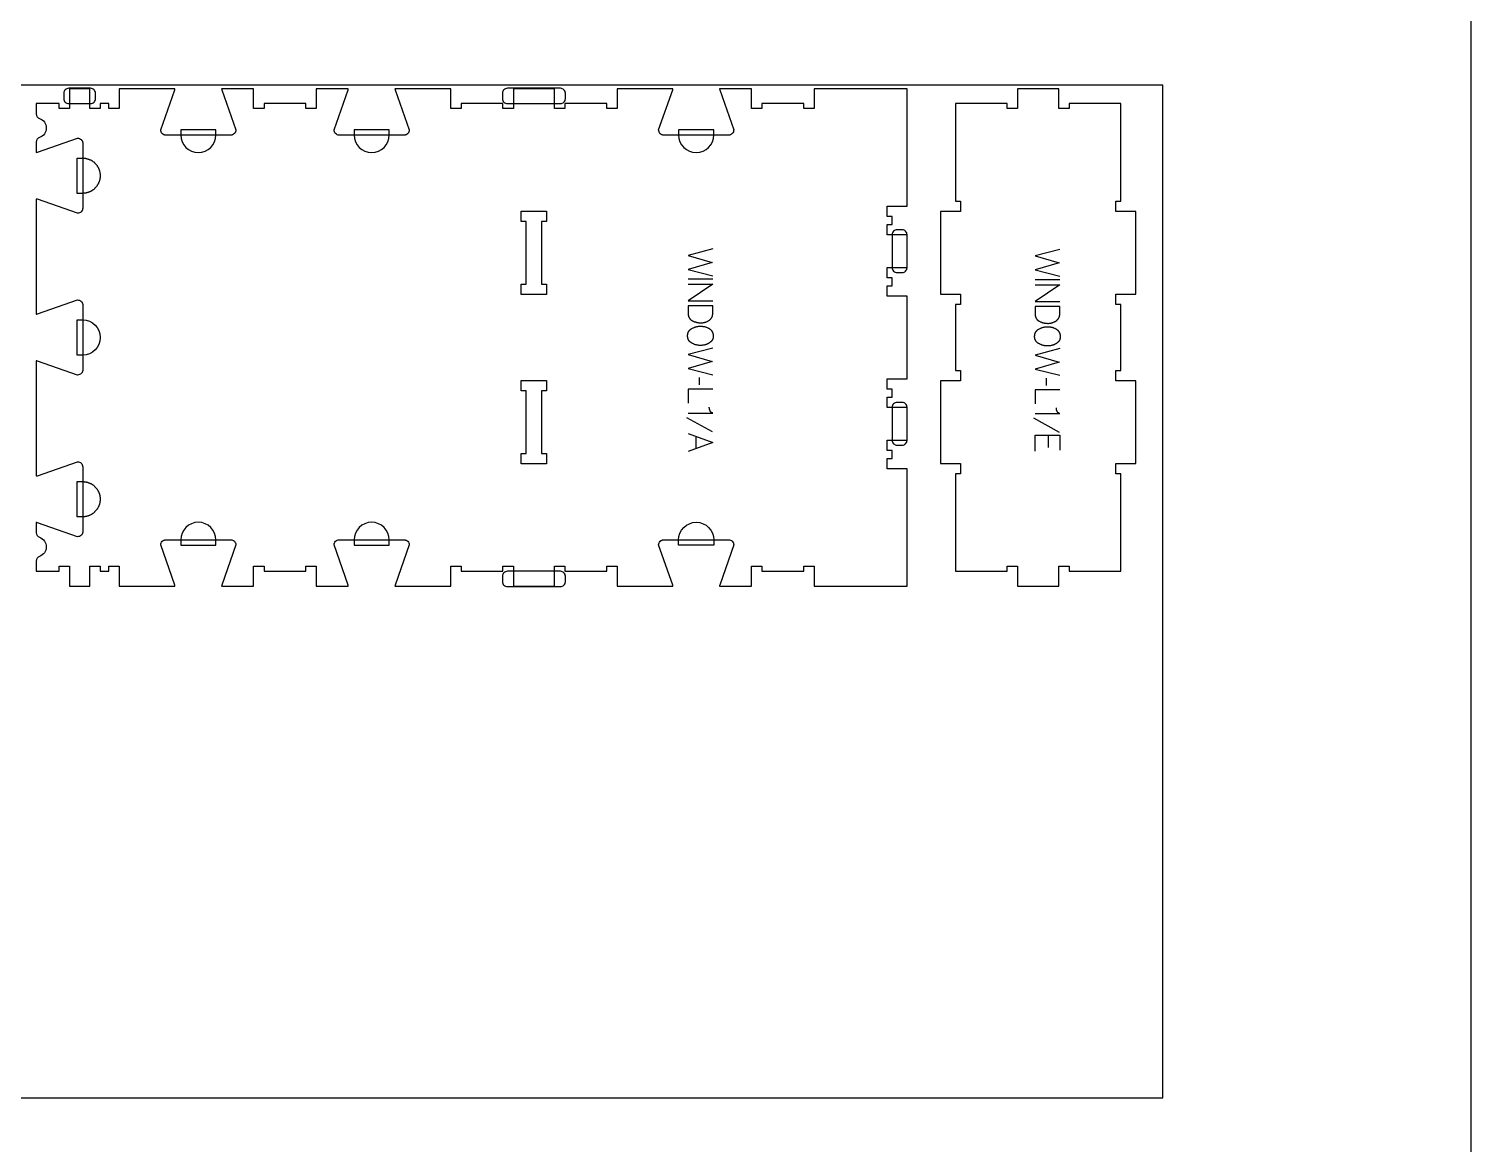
# Model space of a CAD drawing. Extents: x 0 to 4485, y 0 to 8771.
# Drawn here: x 1445 to 3183, y 2387 to 3731 of the extents above; entities that cross this region are included whole.
import ezdxf

# ---------------------------------------------------------------- set-up
doc = ezdxf.new("R2010")
doc.units = 0
for name, color, linetype in [('0_SHEET_SPRUCEPLY_2440X122', 1, 'CONTINUOUS'), ('1_ANYTOOL_1MMDEEP_LABELS_S', 2, 'CONTINUOUS'), ('3_ANYTOOL_CUTTHROUGH_INSID', 4, 'CONTINUOUS'), ('4_ANYTOOL_CUTTHROUGH_OUTSI', 5, 'CONTINUOUS'), ('5_ANYTOOL_HALF_MILL_9MM_IN', 3, 'CONTINUOUS'), ('DONOTCUT', 7, 'CONTINUOUS')]:
    doc.layers.add(name, color=color, linetype=linetype)

msp = doc.modelspace()

# ---------------------------------------------------------------- linework, layer by layer
at = {"layer": '0_SHEET_SPRUCEPLY_2440X122'}
msp.add_lwpolyline([(371.7, 3662.6), (371.7, 2442.6), (2811.7, 2442.6), (2811.7, 3662.6)], close=True, dxfattribs=at)
at = {"layer": '1_ANYTOOL_1MMDEEP_LABELS_S', "color": 2}
for points in [[(2269.6, 3465.3), (2239.6, 3457.6), (2268.7, 3449.1), (2239.6, 3440.6), (2269.6, 3433.1)], [(2687.8, 3464.6), (2657.8, 3456.9), (2686.9, 3448.5), (2657.8, 3440), (2687.8, 3432.5)], [(2269.6, 3428.8), (2239.6, 3428.8)], [(2687.8, 3428.1), (2657.8, 3428.1)], [(2239.6, 3422.8), (2269.6, 3422.8), (2239.6, 3402.7), (2269.6, 3402.7)], [(2657.8, 3422.1), (2687.8, 3422.1), (2657.8, 3402.1), (2687.8, 3402.1)], [(2269.6, 3345.9), (2239.6, 3338.2), (2268.7, 3329.7), (2239.6, 3321.2), (2269.6, 3313.7)], [(2687.8, 3345.2), (2657.8, 3337.5), (2686.9, 3329.1), (2657.8, 3320.6), (2687.8, 3313.1)], [(2253.4, 3301.5), (2253.4, 3310.3)], [(2671.7, 3300.9), (2671.6, 3309.7)], [(2269.6, 3296.4), (2239.6, 3296.4), (2239.6, 3279.3)], [(2687.8, 3295.7), (2657.8, 3295.7), (2657.8, 3278.6)], [(2239.6, 3267.6), (2269.6, 3267.6), (2269.5, 3267.6), (2269.3, 3267.6), (2269.2, 3267.6), (2269, 3267.7), (2268.9, 3267.7), (2268.7, 3267.8), (2268.6, 3267.8), (2268.5, 3267.8), (2268.3, 3267.9), (2268.2, 3268), (2268.2, 3268), (2268.1, 3268), (2268, 3268), (2268, 3268.1), (2267.9, 3268.1), (2267.9, 3268.1), (2267.8, 3268.2), (2267.8, 3268.2), (2267.7, 3268.3), (2267.6, 3268.3), (2267.6, 3268.3), (2267.5, 3268.4), (2267.5, 3268.4), (2267.4, 3268.5), (2267.4, 3268.5), (2267.3, 3268.5), (2267.3, 3268.6), (2267.2, 3268.6), (2267.2, 3268.7), (2267.1, 3268.7), (2267.1, 3268.8), (2267, 3268.8), (2266.9, 3268.9), (2266.9, 3269), (2266.8, 3269.2), (2266.7, 3269.3), (2266.6, 3269.4), (2266.5, 3269.5), (2266.5, 3269.6), (2266.4, 3269.8), (2266.3, 3269.9), (2266.3, 3270), (2266.2, 3270.2), (2266.1, 3270.5), (2266, 3270.8), (2265.9, 3271), (2265.8, 3271.3), (2265.7, 3271.6), (2265.6, 3271.9), (2265.5, 3272.2), (2265.5, 3272.4), (2265.4, 3272.7), (2265.4, 3273), (2265.3, 3273.2), (2265.3, 3273.5), (2265.3, 3273.8), (2265.2, 3274), (2265.2, 3274.3), (2265.2, 3274.6)], [(2657.8, 3266.9), (2687.8, 3266.9), (2687.7, 3266.9), (2687.5, 3267), (2687.4, 3267), (2687.2, 3267), (2687.1, 3267.1), (2687, 3267.1), (2686.8, 3267.2), (2686.7, 3267.2), (2686.6, 3267.3), (2686.4, 3267.3), (2686.4, 3267.3), (2686.3, 3267.4), (2686.3, 3267.4), (2686.2, 3267.4), (2686.1, 3267.5), (2686.1, 3267.5), (2686, 3267.5), (2686, 3267.6), (2685.9, 3267.6), (2685.9, 3267.7), (2685.8, 3267.7), (2685.8, 3267.7), (2685.7, 3267.8), (2685.6, 3267.8), (2685.6, 3267.9), (2685.5, 3267.9), (2685.5, 3267.9), (2685.4, 3268), (2685.4, 3268), (2685.4, 3268.1), (2685.3, 3268.1), (2685.3, 3268.2), (2685.2, 3268.3), (2685.1, 3268.4), (2685, 3268.5), (2684.9, 3268.6), (2684.8, 3268.7), (2684.8, 3268.9), (2684.7, 3269), (2684.6, 3269.1), (2684.5, 3269.3), (2684.5, 3269.4), (2684.4, 3269.5), (2684.3, 3269.8), (2684.2, 3270.1), (2684.1, 3270.4), (2684, 3270.7), (2683.9, 3271), (2683.8, 3271.2), (2683.8, 3271.5), (2683.7, 3271.8), (2683.6, 3272.1), (2683.6, 3272.3), (2683.5, 3272.6), (2683.5, 3272.9), (2683.5, 3273.1), (2683.5, 3273.4), (2683.5, 3273.7), (2683.5, 3273.9)], [(2269.1, 3244.9), (2238.3, 3262)], [(2687.3, 3244.2), (2656.5, 3261.4)], [(2239.6, 3243.1), (2269.6, 3232.3), (2239.6, 3221.2)], [(2249.1, 3239.7), (2249.1, 3224.8)], [(2657.8, 3221.8), (2657.8, 3240.8), (2687.8, 3240.8), (2687.8, 3223)], [(2673.9, 3226.1), (2673.9, 3240.8)]]:
    msp.add_lwpolyline(points, dxfattribs=at)
for points in [[(2269.6, 3396.7), (2239.6, 3396.7), (2239.6, 3388.1), (2239.7, 3387.7), (2239.7, 3387.3), (2239.7, 3386.9), (2239.7, 3386.5), (2239.8, 3386.1), (2239.9, 3385.8), (2239.9, 3385.4), (2240, 3385.1), (2240.1, 3384.7), (2240.2, 3384.4), (2240.3, 3384), (2240.4, 3383.7), (2240.5, 3383.4), (2240.6, 3383.2), (2240.7, 3383.1), (2240.7, 3382.9), (2240.8, 3382.8), (2240.9, 3382.6), (2240.9, 3382.5), (2241, 3382.3), (2241.1, 3382.2), (2241.2, 3382.1), (2241.3, 3381.9), (2241.4, 3381.8), (2241.5, 3381.7), (2241.6, 3381.5), (2241.6, 3381.4), (2241.7, 3381.3), (2241.8, 3381.1), (2242, 3381), (2242.1, 3380.9), (2242.2, 3380.8), (2242.3, 3380.7), (2242.4, 3380.5), (2242.5, 3380.4), (2242.6, 3380.3), (2242.7, 3380.2), (2242.9, 3380.1), (2243, 3380), (2243.1, 3379.9), (2243.2, 3379.8), (2243.4, 3379.7), (2243.5, 3379.6), (2243.6, 3379.5), (2243.8, 3379.4), (2244.1, 3379.2), (2244.4, 3379), (2244.7, 3378.9), (2245.3, 3378.6), (2245.9, 3378.3), (2246.5, 3378), (2247.2, 3377.7), (2247.8, 3377.5), (2248.5, 3377.3), (2249.1, 3377.1), (2249.8, 3376.9), (2250.4, 3376.8), (2251.1, 3376.6), (2251.8, 3376.5), (2252.5, 3376.4), (2253.2, 3376.3), (2253.8, 3376.3), (2254.5, 3376.3), (2255.2, 3376.3), (2255.8, 3376.3), (2256.4, 3376.3), (2257, 3376.3), (2257.6, 3376.4), (2258.2, 3376.5), (2258.5, 3376.5), (2258.7, 3376.6), (2259, 3376.7), (2259.3, 3376.7), (2259.6, 3376.8), (2259.9, 3376.9), (2260.1, 3377), (2260.4, 3377), (2260.7, 3377.1), (2260.9, 3377.2), (2261.2, 3377.3), (2261.5, 3377.4), (2261.8, 3377.5), (2262, 3377.7), (2262.5, 3377.9), (2263.1, 3378.2), (2263.6, 3378.4), (2264.1, 3378.7), (2264.4, 3378.9), (2264.7, 3379.1), (2265, 3379.3), (2265.2, 3379.5), (2265.5, 3379.7), (2265.8, 3380), (2266, 3380.2), (2266.3, 3380.4), (2266.5, 3380.6), (2266.7, 3380.8), (2266.9, 3381.1), (2267.1, 3381.3), (2267.3, 3381.5), (2267.5, 3381.8), (2267.7, 3382), (2267.9, 3382.3), (2268, 3382.5), (2268.2, 3382.8), (2268.3, 3383), (2268.4, 3383.3), (2268.6, 3383.5), (2268.7, 3383.8), (2268.8, 3384.1), (2268.9, 3384.3), (2269, 3384.6), (2269, 3384.9), (2269.1, 3385.2), (2269.2, 3385.5), (2269.2, 3385.8), (2269.2, 3386.1), (2269.3, 3386.3), (2269.3, 3386.6), (2269.4, 3389.1), (2269.5, 3391.6), (2269.5, 3394.1)], [(2687.8, 3396), (2657.8, 3396), (2657.9, 3387.5), (2657.9, 3387.1), (2657.9, 3386.7), (2657.9, 3386.3), (2658, 3385.9), (2658, 3385.5), (2658.1, 3385.1), (2658.1, 3384.8), (2658.2, 3384.4), (2658.3, 3384.1), (2658.4, 3383.7), (2658.5, 3383.4), (2658.6, 3383.1), (2658.7, 3382.8), (2658.8, 3382.6), (2658.9, 3382.4), (2658.9, 3382.3), (2659, 3382.1), (2659.1, 3382), (2659.2, 3381.8), (2659.2, 3381.7), (2659.3, 3381.6), (2659.4, 3381.4), (2659.5, 3381.3), (2659.6, 3381.2), (2659.7, 3381), (2659.8, 3380.9), (2659.9, 3380.8), (2660, 3380.6), (2660.1, 3380.5), (2660.2, 3380.4), (2660.3, 3380.3), (2660.4, 3380.1), (2660.5, 3380), (2660.6, 3379.9), (2660.7, 3379.8), (2660.8, 3379.7), (2661, 3379.6), (2661.1, 3379.5), (2661.2, 3379.3), (2661.3, 3379.2), (2661.5, 3379.1), (2661.6, 3379), (2661.7, 3378.9), (2661.9, 3378.8), (2662, 3378.8), (2662.3, 3378.6), (2662.6, 3378.4), (2662.9, 3378.2), (2663.5, 3377.9), (2664.1, 3377.6), (2664.8, 3377.3), (2665.4, 3377.1), (2666, 3376.8), (2666.7, 3376.6), (2667.3, 3376.4), (2668, 3376.3), (2668.7, 3376.1), (2669.3, 3376), (2670, 3375.9), (2670.7, 3375.8), (2671.4, 3375.7), (2672.1, 3375.7), (2672.8, 3375.6), (2673.5, 3375.6), (2674.1, 3375.6), (2674.7, 3375.7), (2675.2, 3375.7), (2675.8, 3375.8), (2676.4, 3375.9), (2676.7, 3375.9), (2677, 3376), (2677.2, 3376), (2677.5, 3376.1), (2677.8, 3376.2), (2678.1, 3376.2), (2678.4, 3376.3), (2678.6, 3376.4), (2678.9, 3376.5), (2679.2, 3376.6), (2679.4, 3376.7), (2679.7, 3376.8), (2680, 3376.9), (2680.2, 3377), (2680.8, 3377.3), (2681.3, 3377.5), (2681.8, 3377.8), (2682.3, 3378.1), (2682.6, 3378.3), (2682.9, 3378.5), (2683.2, 3378.7), (2683.5, 3378.9), (2683.7, 3379.1), (2684, 3379.3), (2684.2, 3379.5), (2684.5, 3379.8), (2684.7, 3380), (2684.9, 3380.2), (2685.2, 3380.4), (2685.4, 3380.7), (2685.6, 3380.9), (2685.7, 3381.1), (2685.9, 3381.4), (2686.1, 3381.6), (2686.2, 3381.9), (2686.4, 3382.1), (2686.5, 3382.4), (2686.7, 3382.6), (2686.8, 3382.9), (2686.9, 3383.2), (2687, 3383.4), (2687.1, 3383.7), (2687.2, 3384), (2687.3, 3384.3), (2687.3, 3384.5), (2687.4, 3384.8), (2687.4, 3385.1), (2687.5, 3385.4), (2687.5, 3385.7), (2687.5, 3386), (2687.6, 3388.4), (2687.7, 3390.9), (2687.8, 3393.4)], [(2269.9, 3360.2), (2269.9, 3359.8), (2269.9, 3359.4), (2269.9, 3359.1), (2269.8, 3358.7), (2269.8, 3358.6), (2269.8, 3358.4), (2269.7, 3358.2), (2269.7, 3358.1), (2269.7, 3357.9), (2269.6, 3357.7), (2269.6, 3357.6), (2269.5, 3357.4), (2269.5, 3357.3), (2269.4, 3357.1), (2269.4, 3356.9), (2269.3, 3356.8), (2269.3, 3356.6), (2269.2, 3356.5), (2269.1, 3356.3), (2269.1, 3356.2), (2269, 3356), (2268.9, 3355.9), (2268.9, 3355.8), (2268.8, 3355.6), (2268.7, 3355.5), (2268.6, 3355.4), (2268.5, 3355.2), (2268.4, 3355.1), (2268.2, 3354.8), (2268, 3354.6), (2267.8, 3354.3), (2267.6, 3354.1), (2267.4, 3353.8), (2267.2, 3353.6), (2267, 3353.4), (2266.8, 3353.2), (2266.5, 3353), (2266.3, 3352.8), (2266, 3352.6), (2265.8, 3352.4), (2265.5, 3352.2), (2265.2, 3352), (2265, 3351.8), (2264.7, 3351.6), (2264.4, 3351.5), (2264.1, 3351.3), (2263.8, 3351.2), (2263.5, 3351), (2263.2, 3350.9), (2262.9, 3350.7), (2262.6, 3350.6), (2262.3, 3350.5), (2262, 3350.3), (2261.7, 3350.2), (2261.3, 3350.1), (2261, 3350), (2260.7, 3349.9), (2260.3, 3349.8), (2260, 3349.7), (2259.7, 3349.7), (2259, 3349.5), (2258.3, 3349.4), (2257.6, 3349.3), (2257, 3349.2), (2256.3, 3349.1), (2255.7, 3349.1), (2255, 3349.1), (2254.4, 3349), (2253.8, 3349.1), (2253.1, 3349.1), (2252.5, 3349.1), (2251.8, 3349.2), (2251.2, 3349.3), (2250.6, 3349.4), (2249.9, 3349.6), (2249.3, 3349.7), (2248.7, 3349.9), (2248, 3350.1), (2247.4, 3350.3), (2246.7, 3350.6), (2246.1, 3350.9), (2245.5, 3351.2), (2244.8, 3351.5), (2244.2, 3351.8), (2243.9, 3352), (2243.6, 3352.2), (2243.3, 3352.4), (2243, 3352.5), (2242.7, 3352.7), (2242.5, 3353), (2242.2, 3353.2), (2242, 3353.4), (2241.8, 3353.5), (2241.7, 3353.6), (2241.6, 3353.7), (2241.5, 3353.8), (2241.4, 3354), (2241.3, 3354.1), (2241.2, 3354.2), (2241.1, 3354.3), (2241, 3354.5), (2240.9, 3354.6), (2240.8, 3354.7), (2240.7, 3354.8), (2240.6, 3355), (2240.5, 3355.1), (2240.4, 3355.2), (2240.4, 3355.4), (2240.3, 3355.5), (2240.2, 3355.6), (2240.1, 3355.8), (2240.1, 3355.9), (2240, 3356.1), (2239.9, 3356.2), (2239.9, 3356.4), (2239.8, 3356.5), (2239.8, 3356.7), (2239.7, 3356.8), (2239.6, 3357), (2239.6, 3357.1), (2239.5, 3357.4), (2239.4, 3357.7), (2239.3, 3358.1), (2239.3, 3358.4), (2239.2, 3358.7), (2239.2, 3359.1), (2239.1, 3359.4), (2239.1, 3359.8), (2239.1, 3360.2), (2239.1, 3360.5), (2239.1, 3360.9), (2239.1, 3361.3), (2239.1, 3361.7), (2239.2, 3362), (2239.2, 3362.4), (2239.3, 3362.7), (2239.3, 3363.1), (2239.4, 3363.4), (2239.5, 3363.7), (2239.6, 3364.1), (2239.7, 3364.2), (2239.7, 3364.4), (2239.8, 3364.5), (2239.8, 3364.7), (2239.9, 3364.8), (2239.9, 3365), (2240, 3365.1), (2240.1, 3365.3), (2240.2, 3365.4), (2240.2, 3365.6), (2240.3, 3365.7), (2240.4, 3365.8), (2240.5, 3366), (2240.6, 3366.1), (2240.6, 3366.3), (2240.7, 3366.4), (2240.8, 3366.5), (2240.9, 3366.7), (2241, 3366.8), (2241.1, 3366.9), (2241.2, 3367), (2241.3, 3367.2), (2241.4, 3367.3), (2241.5, 3367.4), (2241.7, 3367.5), (2241.8, 3367.6), (2241.9, 3367.8), (2242, 3367.9), (2242.1, 3368), (2242.3, 3368.1), (2242.5, 3368.3), (2242.8, 3368.5), (2243.1, 3368.7), (2243.4, 3368.9), (2243.6, 3369.1), (2244, 3369.3), (2244.3, 3369.5), (2244.9, 3369.8), (2245.6, 3370.1), (2246.2, 3370.4), (2246.9, 3370.7), (2247.5, 3370.9), (2248.2, 3371.1), (2248.8, 3371.4), (2249.5, 3371.5), (2250.1, 3371.7), (2250.8, 3371.8), (2251.4, 3372), (2252.1, 3372.1), (2252.7, 3372.1), (2253.4, 3372.2), (2254, 3372.2), (2254.7, 3372.2), (2255.4, 3372.2), (2256.1, 3372.2), (2256.8, 3372.1), (2257.4, 3372), (2258.1, 3371.9), (2258.8, 3371.8), (2259.4, 3371.7), (2260.1, 3371.5), (2260.7, 3371.3), (2261.4, 3371.1), (2262, 3370.9), (2262.6, 3370.6), (2263.3, 3370.3), (2263.9, 3370), (2264.5, 3369.7), (2265.1, 3369.3), (2265.4, 3369.2), (2265.7, 3369), (2265.9, 3368.8), (2266.2, 3368.6), (2266.5, 3368.3), (2266.7, 3368.1), (2267, 3367.9), (2267.2, 3367.7), (2267.3, 3367.6), (2267.4, 3367.4), (2267.5, 3367.3), (2267.6, 3367.2), (2267.7, 3367.1), (2267.8, 3366.9), (2267.9, 3366.8), (2268, 3366.7), (2268.1, 3366.6), (2268.2, 3366.4), (2268.3, 3366.3), (2268.4, 3366.2), (2268.5, 3366), (2268.5, 3365.9), (2268.6, 3365.7), (2268.7, 3365.6), (2268.8, 3365.5), (2268.8, 3365.3), (2269, 3365), (2269.1, 3364.7), (2269.2, 3364.4), (2269.3, 3364.1), (2269.4, 3363.8), (2269.5, 3363.4), (2269.6, 3363.1), (2269.7, 3362.8), (2269.7, 3362.4), (2269.8, 3362.1), (2269.8, 3361.7), (2269.9, 3361.3), (2269.9, 3361), (2269.9, 3360.6)], [(2688.1, 3359.5), (2688.1, 3359.2), (2688.1, 3358.8), (2688.1, 3358.4), (2688, 3358.1), (2688, 3357.9), (2688, 3357.8), (2688, 3357.6), (2687.9, 3357.4), (2687.9, 3357.3), (2687.8, 3357.1), (2687.8, 3356.9), (2687.8, 3356.8), (2687.7, 3356.6), (2687.7, 3356.5), (2687.6, 3356.3), (2687.5, 3356.1), (2687.5, 3356), (2687.4, 3355.8), (2687.4, 3355.7), (2687.3, 3355.5), (2687.2, 3355.4), (2687.2, 3355.3), (2687.1, 3355.1), (2687, 3355), (2686.9, 3354.8), (2686.8, 3354.7), (2686.7, 3354.6), (2686.6, 3354.4), (2686.5, 3354.2), (2686.3, 3353.9), (2686.1, 3353.7), (2685.9, 3353.4), (2685.6, 3353.2), (2685.4, 3353), (2685.2, 3352.7), (2685, 3352.5), (2684.7, 3352.3), (2684.5, 3352.1), (2684.2, 3351.9), (2684, 3351.7), (2683.7, 3351.5), (2683.5, 3351.3), (2683.2, 3351.2), (2682.9, 3351), (2682.6, 3350.8), (2682.3, 3350.7), (2682, 3350.5), (2681.7, 3350.4), (2681.4, 3350.2), (2681.1, 3350.1), (2680.8, 3349.9), (2680.5, 3349.8), (2680.2, 3349.7), (2679.9, 3349.6), (2679.6, 3349.5), (2679.2, 3349.4), (2678.9, 3349.3), (2678.6, 3349.2), (2678.2, 3349.1), (2677.9, 3349), (2677.2, 3348.9), (2676.5, 3348.7), (2675.9, 3348.6), (2675.2, 3348.6), (2674.5, 3348.5), (2673.9, 3348.4), (2673.2, 3348.4), (2672.6, 3348.4), (2672, 3348.4), (2671.3, 3348.4), (2670.7, 3348.5), (2670.1, 3348.6), (2669.4, 3348.7), (2668.8, 3348.8), (2668.2, 3348.9), (2667.5, 3349.1), (2666.9, 3349.3), (2666.2, 3349.5), (2665.6, 3349.7), (2665, 3350), (2664.3, 3350.2), (2663.7, 3350.5), (2663.1, 3350.8), (2662.4, 3351.2), (2662.1, 3351.3), (2661.8, 3351.5), (2661.5, 3351.7), (2661.2, 3351.9), (2660.9, 3352.1), (2660.7, 3352.3), (2660.4, 3352.5), (2660.2, 3352.7), (2660.1, 3352.9), (2659.9, 3353), (2659.8, 3353.1), (2659.7, 3353.2), (2659.6, 3353.3), (2659.5, 3353.4), (2659.4, 3353.6), (2659.3, 3353.7), (2659.2, 3353.8), (2659.1, 3353.9), (2659, 3354.1), (2658.9, 3354.2), (2658.8, 3354.3), (2658.8, 3354.5), (2658.7, 3354.6), (2658.6, 3354.7), (2658.5, 3354.9), (2658.4, 3355), (2658.4, 3355.1), (2658.3, 3355.3), (2658.2, 3355.4), (2658.2, 3355.6), (2658.1, 3355.7), (2658, 3355.9), (2658, 3356), (2657.9, 3356.2), (2657.9, 3356.3), (2657.8, 3356.5), (2657.7, 3356.8), (2657.6, 3357.1), (2657.6, 3357.4), (2657.5, 3357.8), (2657.4, 3358.1), (2657.4, 3358.4), (2657.4, 3358.8), (2657.3, 3359.2), (2657.3, 3359.5), (2657.3, 3359.9), (2657.3, 3360.3), (2657.3, 3360.6), (2657.4, 3361), (2657.4, 3361.4), (2657.4, 3361.7), (2657.5, 3362.1), (2657.6, 3362.4), (2657.6, 3362.8), (2657.7, 3363.1), (2657.8, 3363.4), (2657.9, 3363.6), (2657.9, 3363.7), (2658, 3363.9), (2658, 3364), (2658.1, 3364.2), (2658.2, 3364.3), (2658.2, 3364.5), (2658.3, 3364.6), (2658.4, 3364.8), (2658.5, 3364.9), (2658.5, 3365.1), (2658.6, 3365.2), (2658.7, 3365.3), (2658.8, 3365.5), (2658.9, 3365.6), (2659, 3365.7), (2659, 3365.9), (2659.1, 3366), (2659.2, 3366.1), (2659.3, 3366.3), (2659.4, 3366.4), (2659.5, 3366.5), (2659.7, 3366.6), (2659.8, 3366.8), (2659.9, 3366.9), (2660, 3367), (2660.1, 3367.1), (2660.2, 3367.2), (2660.4, 3367.3), (2660.5, 3367.4), (2660.7, 3367.7), (2661, 3367.9), (2661.3, 3368.1), (2661.6, 3368.3), (2661.9, 3368.5), (2662.2, 3368.6), (2662.5, 3368.8), (2663.1, 3369.2), (2663.8, 3369.5), (2664.4, 3369.8), (2665.1, 3370), (2665.7, 3370.3), (2666.4, 3370.5), (2667, 3370.7), (2667.7, 3370.9), (2668.3, 3371.1), (2669, 3371.2), (2669.6, 3371.3), (2670.3, 3371.4), (2671, 3371.5), (2671.6, 3371.5), (2672.3, 3371.6), (2672.9, 3371.6), (2673.6, 3371.6), (2674.3, 3371.5), (2675, 3371.5), (2675.7, 3371.4), (2676.3, 3371.3), (2677, 3371.2), (2677.6, 3371), (2678.3, 3370.9), (2678.9, 3370.7), (2679.6, 3370.5), (2680.2, 3370.2), (2680.8, 3370), (2681.5, 3369.7), (2682.1, 3369.4), (2682.7, 3369), (2683.3, 3368.7), (2683.6, 3368.5), (2683.9, 3368.3), (2684.2, 3368.1), (2684.4, 3367.9), (2684.7, 3367.7), (2684.9, 3367.5), (2685.2, 3367.3), (2685.4, 3367), (2685.5, 3366.9), (2685.6, 3366.8), (2685.7, 3366.7), (2685.8, 3366.6), (2686, 3366.4), (2686.1, 3366.3), (2686.1, 3366.2), (2686.2, 3366), (2686.3, 3365.9), (2686.4, 3365.8), (2686.5, 3365.7), (2686.6, 3365.5), (2686.7, 3365.4), (2686.8, 3365.2), (2686.8, 3365.1), (2686.9, 3365), (2687, 3364.8), (2687.1, 3364.7), (2687.2, 3364.4), (2687.3, 3364.1), (2687.4, 3363.8), (2687.6, 3363.4), (2687.7, 3363.1), (2687.7, 3362.8), (2687.8, 3362.5), (2687.9, 3362.1), (2688, 3361.8), (2688, 3361.4), (2688.1, 3361.1), (2688.1, 3360.7), (2688.1, 3360.3), (2688.1, 3359.9)]]:
    msp.add_lwpolyline(points, close=True, dxfattribs=at)
at = {"layer": '3_ANYTOOL_CUTTHROUGH_INSID', "color": 4}
for points in [[(2038.9, 3510.9), (2069.1, 3510.9), (2069.1, 3498.4), (2063.1, 3498.4), (2063.1, 3422.9), (2069.1, 3422.9), (2069.1, 3410.4), (2038.6, 3410.4), (2038.6, 3422.9), (2044.6, 3422.9), (2044.6, 3498.4), (2038.6, 3498.4), (2038.6, 3510.9)], [(2068.9, 3206.4), (2038.6, 3206.4), (2038.6, 3218.9), (2044.6, 3218.9), (2044.6, 3294.4), (2038.6, 3294.4), (2038.6, 3306.9), (2069.1, 3306.9), (2069.1, 3294.4), (2063.1, 3294.4), (2063.1, 3218.9), (2069.1, 3218.9), (2069.1, 3206.4)]]:
    msp.add_lwpolyline(points, close=True, dxfattribs=at)
at = {"layer": '4_ANYTOOL_CUTTHROUGH_OUTSI', "color": 5}
msp.add_lwpolyline([(1886.4, 3058.9), (1953.6, 3058.9), (1953.6, 3082.9), (1966.1, 3082.9), (1966.1, 3076.9), (2016.6, 3076.9), (2016.6, 3082.9), (2029.1, 3082.9), (2029.1, 3058.9), (2078.6, 3058.9), (2078.6, 3082.9), (2091.1, 3082.9), (2091.1, 3076.9), (2141.6, 3076.9), (2141.6, 3082.9), (2154.1, 3082.9), (2154.1, 3058.9), (2221.3, 3058.9), (2221.3, 3058.9, 0.061485), (2221.1, 3060.3), (2204.2, 3108.6), (2204.2, 3108.7), (2204.2, 3108.7, -0.198912), (2206, 3113.1), (2206.1, 3113.2), (2206.2, 3113.3), (2206.3, 3113.4), (2206.5, 3113.5), (2206.6, 3113.6), (2206.7, 3113.7), (2206.8, 3113.8), (2207, 3113.9), (2207.1, 3114), (2207.2, 3114), (2207.3, 3114.1), (2207.5, 3114.2), (2207.6, 3114.3), (2207.8, 3114.3), (2207.9, 3114.4), (2208, 3114.5), (2208.2, 3114.5), (2208.3, 3114.6), (2208.5, 3114.6), (2208.6, 3114.7), (2208.8, 3114.7), (2208.9, 3114.7), (2209.1, 3114.8), (2209.2, 3114.8), (2209.4, 3114.8), (2209.5, 3114.9), (2209.7, 3114.9), (2209.8, 3114.9), (2210, 3114.9), (2210.1, 3114.9), (2210.3, 3114.9), (2210.4, 3114.9), (2288.4, 3114.9, -0.414214), (2294.7, 3108.7), (2294.7, 3108.6), (2294.7, 3108.6), (2277.8, 3060.3), (2277.8, 3060.3, 0.061485), (2277.5, 3058.9), (2316.1, 3058.9), (2316.1, 3082.9), (2328.6, 3082.9), (2328.6, 3076.9), (2379.1, 3076.9), (2379.1, 3082.9), (2391.6, 3082.9), (2391.6, 3058.9), (2503.6, 3058.9), (2503.6, 3200.4), (2479.6, 3200.4), (2479.6, 3212.9), (2485.6, 3212.9), (2485.6, 3222.4), (2479.6, 3222.4), (2479.6, 3234.9), (2503.6, 3234.9), (2503.6, 3274.4), (2479.6, 3274.4), (2479.6, 3286.9), (2485.6, 3286.9), (2485.6, 3296.4), (2479.6, 3296.4), (2479.6, 3308.9), (2503.6, 3308.9), (2503.6, 3408.4), (2479.6, 3408.4), (2479.6, 3420.9), (2485.6, 3420.9), (2485.6, 3430.4), (2479.6, 3430.4), (2479.6, 3442.9), (2503.6, 3442.9), (2503.6, 3482.4), (2479.6, 3482.4), (2479.6, 3494.9), (2485.6, 3494.9), (2485.6, 3504.4), (2479.6, 3504.4), (2479.6, 3516.9), (2503.6, 3516.9), (2503.6, 3658.4), (2391.6, 3658.4), (2391.6, 3634.4), (2379.1, 3634.4), (2379.1, 3640.4), (2328.6, 3640.4), (2328.6, 3634.4), (2316.1, 3634.4), (2316.1, 3658.4), (2277.5, 3658.4), (2277.5, 3658.4, 0.061485), (2277.8, 3657), (2294.7, 3608.7), (2294.7, 3608.7), (2294.7, 3608.7, -0.414214), (2288.4, 3602.4), (2210.4, 3602.4), (2210.3, 3602.4), (2210.1, 3602.4), (2210, 3602.5), (2209.8, 3602.5), (2209.7, 3602.5), (2209.5, 3602.5), (2209.4, 3602.5), (2209.2, 3602.6), (2209.1, 3602.6), (2208.9, 3602.6), (2208.8, 3602.7), (2208.6, 3602.7), (2208.5, 3602.7), (2208.3, 3602.8), (2208.2, 3602.9), (2208, 3602.9), (2207.9, 3603), (2207.8, 3603), (2207.6, 3603.1), (2207.5, 3603.2), (2207.3, 3603.3), (2207.2, 3603.3), (2207.1, 3603.4), (2207, 3603.5), (2206.8, 3603.6), (2206.7, 3603.7), (2206.6, 3603.8), (2206.5, 3603.9), (2206.3, 3604), (2206.2, 3604.1), (2206.1, 3604.2), (2206, 3604.3, -0.198912), (2204.2, 3608.7), (2204.2, 3608.7), (2204.2, 3608.8), (2221.1, 3657), (2221.1, 3657, 0.061485), (2221.3, 3658.4), (2154.1, 3658.4), (2154.1, 3634.4), (2141.6, 3634.4), (2141.6, 3640.4), (2091.1, 3640.4), (2091.1, 3634.4), (2078.6, 3634.4), (2078.6, 3658.4), (2029.1, 3658.4), (2029.1, 3634.4), (2016.6, 3634.4), (2016.6, 3640.4), (1966.1, 3640.4), (1966.1, 3634.4), (1953.6, 3634.4), (1953.6, 3658.4), (1903.9, 3658.4), (1886.4, 3658.4), (1886.4, 3658.4, 0.061485), (1886.7, 3657), (1903.6, 3608.8), (1903.6, 3608.7), (1903.6, 3608.7), (1903.6, 3608.7, -0.198912), (1901.8, 3604.3), (1901.7, 3604.2), (1901.5, 3604.1), (1901.4, 3604), (1901.3, 3603.9), (1901.2, 3603.8), (1901.1, 3603.7), (1901, 3603.6), (1900.8, 3603.5), (1900.7, 3603.4), (1900.6, 3603.3), (1900.4, 3603.3), (1900.3, 3603.2), (1900.2, 3603.1), (1900, 3603), (1899.9, 3603), (1899.7, 3602.9), (1899.6, 3602.9), (1899.4, 3602.8), (1899.3, 3602.7), (1899.2, 3602.7), (1899, 3602.7), (1898.9, 3602.6), (1898.7, 3602.6), (1898.6, 3602.6), (1898.4, 3602.5), (1898.2, 3602.5), (1898.1, 3602.5), (1897.9, 3602.5), (1897.8, 3602.5), (1897.6, 3602.4), (1897.5, 3602.4), (1897.3, 3602.4), (1819.3, 3602.4, -0.414214), (1813.1, 3608.7), (1813.1, 3608.7), (1813.1, 3608.8), (1830, 3657), (1830, 3657, 0.061485), (1830.2, 3658.4), (1791.6, 3658.4), (1791.6, 3634.4), (1779.1, 3634.4), (1779.1, 3640.4), (1728.6, 3640.4), (1728.6, 3634.4), (1716.1, 3634.4), (1716.1, 3658.4), (1677.5, 3658.4), (1677.5, 3658.4, 0.061485), (1677.8, 3657), (1694.7, 3608.8), (1694.7, 3608.7), (1694.7, 3608.7), (1694.7, 3608.7, -0.414214), (1688.4, 3602.4), (1610.4, 3602.4), (1610.3, 3602.4), (1610.1, 3602.4), (1610, 3602.5), (1609.8, 3602.5), (1609.7, 3602.5), (1609.5, 3602.5), (1609.4, 3602.5), (1609.2, 3602.6), (1609.1, 3602.6), (1608.9, 3602.6), (1608.8, 3602.7), (1608.6, 3602.7), (1608.5, 3602.7), (1608.3, 3602.8), (1608.2, 3602.9), (1608, 3602.9), (1607.9, 3603), (1607.8, 3603), (1607.6, 3603.1), (1607.5, 3603.2), (1607.3, 3603.3), (1607.2, 3603.3), (1607.1, 3603.4), (1607, 3603.5), (1606.8, 3603.6), (1606.7, 3603.7), (1606.6, 3603.8), (1606.5, 3603.9), (1606.3, 3604), (1606.2, 3604.1), (1606.1, 3604.2), (1606, 3604.3, -0.198912), (1604.2, 3608.7), (1604.2, 3608.7), (1604.2, 3608.8), (1621.1, 3657), (1621.1, 3657, 0.061485), (1621.3, 3658.4), (1554.1, 3658.4), (1554.1, 3634.4), (1541.6, 3634.4), (1541.6, 3640.4), (1531.1, 3640.4), (1531.1, 3634.4), (1518.6, 3634.4), (1518.6, 3658.4), (1494.1, 3658.4), (1494.1, 3634.4), (1481.6, 3634.4), (1481.6, 3640.4), (1454.1, 3640.4), (1454.1, 3628), (1454.1, 3628, 0.317837), (1458, 3622.6, -0.317837), (1466.1, 3611.1, -0.317837), (1458, 3599.5, 0.317837), (1454.1, 3594.1), (1454.1, 3581.7, 0.061485), (1455.5, 3581.9), (1503.8, 3598.8), (1503.8, 3598.8), (1503.9, 3598.8), (1503.9, 3598.8, -0.198912), (1508.3, 3597), (1508.4, 3596.9), (1508.5, 3596.8), (1508.6, 3596.7), (1508.7, 3596.6), (1508.8, 3596.4), (1508.9, 3596.3), (1509, 3596.2), (1509.1, 3596.1), (1509.2, 3595.9), (1509.2, 3595.8), (1509.3, 3595.7), (1509.4, 3595.5), (1509.5, 3595.4), (1509.5, 3595.3), (1509.6, 3595.1), (1509.7, 3595), (1509.7, 3594.8), (1509.8, 3594.7), (1509.8, 3594.5), (1509.9, 3594.4), (1509.9, 3594.2), (1510, 3594.1), (1510, 3593.9), (1510, 3593.8), (1510.1, 3593.6), (1510.1, 3593.5), (1510.1, 3593.3), (1510.1, 3593.2), (1510.1, 3593), (1510.1, 3592.9), (1510.1, 3592.7), (1510.1, 3592.6), (1510.1, 3514.6, -0.414214), (1503.9, 3508.3), (1503.8, 3508.3), (1503.8, 3508.3), (1455.5, 3525.2), (1455.5, 3525.2, 0.061485), (1454.1, 3525.5), (1454.1, 3386.8, 0.061485), (1455.5, 3387), (1503.8, 3403.9), (1503.8, 3403.9), (1503.9, 3403.9), (1503.9, 3403.9, -0.198912), (1508.3, 3402.1), (1508.4, 3402), (1508.5, 3401.9), (1508.6, 3401.8), (1508.7, 3401.7), (1508.8, 3401.5), (1508.9, 3401.4), (1509, 3401.3), (1509.1, 3401.2), (1509.2, 3401), (1509.2, 3400.9), (1509.3, 3400.8), (1509.4, 3400.6), (1509.5, 3400.5), (1509.5, 3400.4), (1509.6, 3400.2), (1509.7, 3400.1), (1509.7, 3399.9), (1509.8, 3399.8), (1509.8, 3399.6), (1509.9, 3399.5), (1509.9, 3399.3), (1510, 3399.2), (1510, 3399), (1510, 3398.9), (1510.1, 3398.7), (1510.1, 3398.6), (1510.1, 3398.4), (1510.1, 3398.3), (1510.1, 3398.1), (1510.1, 3398), (1510.1, 3397.8), (1510.1, 3397.7), (1510.1, 3319.7), (1510.1, 3319.5), (1510.1, 3319.4), (1510.1, 3319.2), (1510.1, 3319.1), (1510.1, 3318.9), (1510.1, 3318.8), (1510.1, 3318.6), (1510, 3318.5), (1510, 3318.3), (1510, 3318.2), (1509.9, 3318), (1509.9, 3317.9), (1509.8, 3317.7), (1509.8, 3317.6), (1509.7, 3317.4), (1509.7, 3317.3), (1509.6, 3317.1), (1509.5, 3317), (1509.5, 3316.9), (1509.4, 3316.7), (1509.3, 3316.6), (1509.2, 3316.5), (1509.2, 3316.3), (1509.1, 3316.2), (1509, 3316.1), (1508.9, 3316), (1508.8, 3315.8), (1508.7, 3315.7), (1508.6, 3315.6), (1508.5, 3315.5), (1508.4, 3315.4), (1508.3, 3315.3, -0.198912), (1503.9, 3313.4), (1503.8, 3313.4), (1503.8, 3313.4), (1455.5, 3330.3), (1455.5, 3330.3, 0.061485), (1454.1, 3330.6), (1454.1, 3191.9, 0.061485), (1455.5, 3192.1), (1503.8, 3209), (1503.8, 3209), (1503.9, 3209), (1503.9, 3209, -0.414214), (1510.1, 3202.8), (1510.1, 3124.8), (1510.1, 3124.6), (1510.1, 3124.5), (1510.1, 3124.3), (1510.1, 3124.2), (1510.1, 3124), (1510.1, 3123.9), (1510.1, 3123.7), (1510, 3123.6), (1510, 3123.4), (1510, 3123.3), (1509.9, 3123.1), (1509.9, 3123), (1509.8, 3122.8), (1509.8, 3122.7), (1509.7, 3122.5), (1509.7, 3122.4), (1509.6, 3122.2), (1509.5, 3122.1), (1509.5, 3122), (1509.4, 3121.8), (1509.3, 3121.7), (1509.2, 3121.6), (1509.2, 3121.4), (1509.1, 3121.3), (1509, 3121.2), (1508.9, 3121.1), (1508.8, 3120.9), (1508.7, 3120.8), (1508.6, 3120.7), (1508.5, 3120.6), (1508.4, 3120.5), (1508.3, 3120.4, -0.198912), (1503.9, 3118.5), (1503.8, 3118.5), (1503.8, 3118.5), (1455.5, 3135.4), (1455.5, 3135.4, 0.061485), (1454.1, 3135.7), (1454.1, 3123.3, 0.317837), (1458, 3117.9, -0.317837), (1466.1, 3106.3, -0.317837), (1458, 3094.8, 0.317837), (1454.1, 3089.3), (1454.1, 3076.9), (1481.6, 3076.9), (1481.6, 3082.9), (1494.1, 3082.9), (1494.1, 3058.9), (1518.6, 3058.9), (1518.6, 3082.9), (1531.1, 3082.9), (1531.1, 3076.9), (1541.6, 3076.9), (1541.6, 3082.9), (1554.1, 3082.9), (1554.1, 3082.7), (1554.1, 3058.9), (1603.9, 3058.9), (1621.3, 3058.9), (1621.3, 3058.9, 0.061485), (1621.1, 3060.3), (1604.2, 3108.6), (1604.2, 3108.6), (1604.2, 3108.7), (1604.2, 3108.7, -0.198912), (1606, 3113.1), (1606.1, 3113.2), (1606.2, 3113.3), (1606.3, 3113.4), (1606.5, 3113.5), (1606.6, 3113.6), (1606.7, 3113.7), (1606.8, 3113.8), (1607, 3113.9), (1607.1, 3114), (1607.2, 3114), (1607.3, 3114.1), (1607.5, 3114.2), (1607.6, 3114.3), (1607.8, 3114.3), (1607.9, 3114.4), (1608, 3114.5), (1608.2, 3114.5), (1608.3, 3114.6), (1608.5, 3114.6), (1608.6, 3114.7), (1608.8, 3114.7), (1608.9, 3114.7), (1609.1, 3114.8), (1609.2, 3114.8), (1609.4, 3114.8), (1609.5, 3114.9), (1609.7, 3114.9), (1609.8, 3114.9), (1610, 3114.9), (1610.1, 3114.9), (1610.3, 3114.9), (1610.4, 3114.9), (1688.4, 3114.9, -0.414214), (1694.7, 3108.7), (1694.7, 3108.6), (1694.7, 3108.6), (1677.8, 3060.3), (1677.8, 3060.3, 0.061485), (1677.5, 3058.9), (1716.1, 3058.9), (1716.1, 3082.7), (1716.1, 3082.9), (1728.6, 3082.9), (1728.6, 3076.9), (1779.1, 3076.9), (1779.1, 3082.9), (1791.6, 3082.9), (1791.6, 3082.7), (1791.6, 3058.9), (1830.2, 3058.9), (1830.2, 3058.9, 0.061485), (1830, 3060.3), (1813.1, 3108.6), (1813.1, 3108.6), (1813.1, 3108.7), (1813.1, 3108.7, -0.414214), (1819.3, 3114.9), (1897.3, 3114.9), (1897.5, 3114.9), (1897.6, 3114.9), (1897.8, 3114.9), (1897.9, 3114.9), (1898.1, 3114.9), (1898.2, 3114.9), (1898.4, 3114.8), (1898.6, 3114.8), (1898.7, 3114.8), (1898.9, 3114.7), (1899, 3114.7), (1899.2, 3114.7), (1899.3, 3114.6), (1899.4, 3114.6), (1899.6, 3114.5), (1899.7, 3114.5), (1899.9, 3114.4), (1900, 3114.3), (1900.2, 3114.3), (1900.3, 3114.2), (1900.4, 3114.1), (1900.6, 3114), (1900.7, 3114), (1900.8, 3113.9), (1901, 3113.8), (1901.1, 3113.7), (1901.2, 3113.6), (1901.3, 3113.5), (1901.4, 3113.4), (1901.5, 3113.3), (1901.7, 3113.2), (1901.8, 3113.1, -0.198912), (1903.6, 3108.7), (1903.6, 3108.6), (1903.6, 3108.6), (1886.7, 3060.3), (1886.7, 3060.3, 0.061485)], format="xyb", close=True, dxfattribs=at)
msp.add_lwpolyline([(2543.8, 3510.4), (2543.8, 3410.9), (2567.8, 3410.9), (2567.8, 3398.4), (2561.8, 3398.4), (2561.8, 3318.9), (2567.8, 3318.9), (2567.8, 3306.4), (2543.8, 3306.4), (2543.8, 3206.9), (2567.8, 3206.9), (2567.8, 3194.4), (2561.8, 3194.4), (2561.8, 3076.9), (2624.3, 3076.9), (2624.3, 3082.9), (2636.8, 3082.9), (2636.8, 3058.9), (2686.3, 3058.9), (2686.3, 3082.9), (2698.8, 3082.9), (2698.8, 3076.9), (2761.3, 3076.9), (2761.3, 3194.4), (2755.3, 3194.4), (2755.3, 3206.9), (2779.3, 3206.9), (2779.3, 3306.4), (2755.3, 3306.4), (2755.3, 3318.9), (2761.3, 3318.9), (2761.3, 3398.4), (2755.3, 3398.4), (2755.3, 3410.9), (2779.3, 3410.9), (2779.3, 3510.4), (2755.3, 3510.4), (2755.3, 3522.9), (2761.3, 3522.9), (2761.3, 3640.4), (2698.8, 3640.4), (2698.8, 3634.4), (2686.3, 3634.4), (2686.3, 3658.4), (2636.8, 3658.4), (2636.8, 3634.4), (2624.3, 3634.4), (2624.3, 3640.4), (2561.8, 3640.4), (2561.8, 3522.9), (2567.8, 3522.9), (2567.8, 3510.4)], close=True, dxfattribs=at)
at = {"layer": '5_ANYTOOL_HALF_MILL_9MM_IN'}
for points in [[(1493.3, 3658.9, 0.414214), (1487.3, 3652.9), (1487.3, 3646.4, 0.414214), (1493.3, 3640.4), (1519.5, 3640.4, 0.414214), (1525.5, 3646.4), (1525.5, 3652.9, 0.414214), (1519.5, 3658.9)], [(2022, 3658.9, 0.414214), (2016, 3652.9), (2016, 3646.4, 0.414214), (2022, 3640.4), (2085.8, 3640.4, 0.414214), (2091.8, 3646.4), (2091.8, 3652.9, 0.414214), (2085.8, 3658.9)], [(1628.2, 3602.7, 1), (1670.7, 3602.7), (1670.7, 3602.9), (1670.7, 3608.9), (1628.2, 3608.9), (1628.2, 3602.9), (1628.2, 3602.7)], [(1837.1, 3602.7, 1), (1879.6, 3602.7), (1879.6, 3602.9), (1879.6, 3608.9), (1837.1, 3608.9), (1837.1, 3602.9), (1837.1, 3602.7)], [(2228.2, 3602.7, 1), (2270.7, 3602.7), (2270.7, 3602.9), (2270.7, 3608.9), (2228.2, 3608.9), (2228.2, 3602.9), (2228.2, 3602.7)], [(2491.6, 3488.4, 0.414214), (2485.6, 3482.4), (2485.6, 3442.9, 0.414214), (2491.6, 3436.9), (2497.6, 3436.9, 0.414214), (2503.6, 3442.9), (2503.6, 3482.4, 0.414214), (2497.6, 3488.4)], [(1509.9, 3379.9, -1), (1509.9, 3337.4), (1509.6, 3337.4), (1503.6, 3337.4), (1503.6, 3379.9), (1509.6, 3379.9), (1509.9, 3379.9)], [(2491.6, 3280.4, 0.414214), (2485.6, 3274.4), (2485.6, 3234.9, 0.414214), (2491.6, 3228.9), (2497.6, 3228.9, 0.414214), (2503.6, 3234.9), (2503.6, 3274.4, 0.414214), (2497.6, 3280.4)], [(1670.7, 3114.7, 1), (1628.2, 3114.7), (1628.2, 3114.4), (1628.2, 3108.4), (1670.7, 3108.4), (1670.7, 3114.4), (1670.7, 3114.7)], [(1879.6, 3114.7, 1), (1837.1, 3114.7), (1837.1, 3114.4), (1837.1, 3108.4), (1879.6, 3108.4), (1879.6, 3114.4), (1879.6, 3114.7)], [(2228.2, 3114.7, -1), (2270.7, 3114.7), (2270.7, 3114.4), (2270.7, 3108.4), (2228.2, 3108.4), (2228.2, 3114.4), (2228.2, 3114.7)], [(2022, 3076.9, 0.414214), (2016, 3070.9), (2016, 3064.4, 0.414214), (2022, 3058.4), (2085.8, 3058.4, 0.414214), (2091.8, 3064.4), (2091.8, 3070.9, 0.414214), (2085.8, 3076.9)]]:
    msp.add_lwpolyline(points, format="xyb", close=True, dxfattribs=at)
for points in [[(1509.9, 3574.8), (1510.4, 3574.8), (1510.8, 3574.8), (1511.3, 3574.8), (1511.8, 3574.7), (1512.3, 3574.7), (1512.8, 3574.6), (1513.3, 3574.6), (1513.8, 3574.5), (1514.3, 3574.4), (1514.7, 3574.3), (1515.2, 3574.1), (1515.7, 3574), (1516.2, 3573.9), (1516.7, 3573.7), (1517.2, 3573.5), (1517.7, 3573.3), (1518.2, 3573.1), (1518.7, 3572.9), (1519.2, 3572.7), (1519.7, 3572.5), (1520.1, 3572.2), (1520.6, 3571.9), (1521.1, 3571.7), (1521.5, 3571.4), (1522, 3571.1), (1522.4, 3570.8), (1522.9, 3570.4), (1523.3, 3570.1), (1523.7, 3569.7), (1524.1, 3569.4), (1524.5, 3569), (1524.9, 3568.6), (1525.3, 3568.2), (1525.7, 3567.8), (1526, 3567.4), (1526.4, 3567), (1526.7, 3566.5), (1527.1, 3566.1), (1527.4, 3565.7), (1527.7, 3565.2), (1528, 3564.8), (1528.2, 3564.3), (1528.5, 3563.8), (1528.8, 3563.3), (1529, 3562.9), (1529.2, 3562.4), (1529.4, 3561.9), (1529.6, 3561.4), (1529.8, 3560.9), (1530, 3560.4), (1530.2, 3559.9), (1530.3, 3559.4), (1530.5, 3558.9), (1530.6, 3558.4), (1530.7, 3557.9), (1530.8, 3557.5), (1530.9, 3557), (1530.9, 3556.5), (1531, 3556), (1531.1, 3555.5), (1531.1, 3555), (1531.1, 3554.5), (1531.1, 3554.1), (1531.1, 3553.6), (1531.1, 3553.1), (1531.1, 3552.6), (1531.1, 3552.2), (1531.1, 3551.7), (1531, 3551.2), (1530.9, 3550.7), (1530.9, 3550.2), (1530.8, 3549.7), (1530.7, 3549.2), (1530.6, 3548.7), (1530.5, 3548.2), (1530.3, 3547.7), (1530.2, 3547.2), (1530, 3546.7), (1529.8, 3546.3), (1529.6, 3545.8), (1529.4, 3545.3), (1529.2, 3544.8), (1529, 3544.3), (1528.8, 3543.8), (1528.5, 3543.3), (1528.2, 3542.9), (1528, 3542.4), (1527.7, 3542), (1527.4, 3541.5), (1527.1, 3541.1), (1526.7, 3540.6), (1526.4, 3540.2), (1526, 3539.8), (1525.7, 3539.4), (1525.3, 3539), (1524.9, 3538.6), (1524.5, 3538.2), (1524.1, 3537.8), (1523.7, 3537.4), (1523.3, 3537.1), (1522.9, 3536.7), (1522.4, 3536.4), (1522, 3536.1), (1521.5, 3535.8), (1521.1, 3535.5), (1520.6, 3535.2), (1520.1, 3535), (1519.7, 3534.7), (1519.2, 3534.5), (1518.7, 3534.2), (1518.2, 3534), (1517.7, 3533.8), (1517.2, 3533.6), (1516.7, 3533.5), (1516.2, 3533.3), (1515.7, 3533.2), (1515.2, 3533), (1514.7, 3532.9), (1514.3, 3532.8), (1513.8, 3532.7), (1513.3, 3532.6), (1512.8, 3532.5), (1512.3, 3532.5), (1511.8, 3532.4), (1511.3, 3532.4), (1510.8, 3532.4), (1510.4, 3532.3), (1509.9, 3532.3), (1509.6, 3532.3), (1503.6, 3532.3), (1503.6, 3574.8), (1509.6, 3574.8), (1509.9, 3574.8)], [(1509.9, 3185), (1510.4, 3185), (1510.8, 3185), (1511.3, 3185), (1511.8, 3184.9), (1512.3, 3184.9), (1512.8, 3184.8), (1513.3, 3184.8), (1513.8, 3184.7), (1514.3, 3184.6), (1514.7, 3184.5), (1515.2, 3184.3), (1515.7, 3184.2), (1516.2, 3184.1), (1516.7, 3183.9), (1517.2, 3183.7), (1517.7, 3183.5), (1518.2, 3183.3), (1518.7, 3183.1), (1519.2, 3182.9), (1519.7, 3182.7), (1520.1, 3182.4), (1520.6, 3182.1), (1521.1, 3181.9), (1521.5, 3181.6), (1522, 3181.3), (1522.4, 3181), (1522.9, 3180.6), (1523.3, 3180.3), (1523.7, 3179.9), (1524.1, 3179.6), (1524.5, 3179.2), (1524.9, 3178.8), (1525.3, 3178.4), (1525.7, 3178), (1526, 3177.6), (1526.4, 3177.2), (1526.7, 3176.7), (1527.1, 3176.3), (1527.4, 3175.9), (1527.7, 3175.4), (1528, 3175), (1528.2, 3174.5), (1528.5, 3174), (1528.8, 3173.5), (1529, 3173.1), (1529.2, 3172.6), (1529.4, 3172.1), (1529.6, 3171.6), (1529.8, 3171.1), (1530, 3170.6), (1530.2, 3170.1), (1530.3, 3169.6), (1530.5, 3169.1), (1530.6, 3168.6), (1530.7, 3168.1), (1530.8, 3167.7), (1530.9, 3167.2), (1530.9, 3166.7), (1531, 3166.2), (1531.1, 3165.7), (1531.1, 3165.2), (1531.1, 3164.7), (1531.1, 3164.3), (1531.1, 3163.8), (1531.1, 3163.3), (1531.1, 3162.8), (1531.1, 3162.4), (1531.1, 3161.9), (1531, 3161.4), (1530.9, 3160.9), (1530.9, 3160.4), (1530.8, 3159.9), (1530.7, 3159.4), (1530.6, 3158.9), (1530.5, 3158.4), (1530.3, 3157.9), (1530.2, 3157.4), (1530, 3156.9), (1529.8, 3156.5), (1529.6, 3156), (1529.4, 3155.5), (1529.2, 3155), (1529, 3154.5), (1528.8, 3154), (1528.5, 3153.5), (1528.2, 3153.1), (1528, 3152.6), (1527.7, 3152.2), (1527.4, 3151.7), (1527.1, 3151.3), (1526.7, 3150.8), (1526.4, 3150.4), (1526, 3150), (1525.7, 3149.6), (1525.3, 3149.2), (1524.9, 3148.8), (1524.5, 3148.4), (1524.1, 3148), (1523.7, 3147.6), (1523.3, 3147.3), (1522.9, 3146.9), (1522.4, 3146.6), (1522, 3146.3), (1521.5, 3146), (1521.1, 3145.7), (1520.6, 3145.4), (1520.1, 3145.2), (1519.7, 3144.9), (1519.2, 3144.7), (1518.7, 3144.4), (1518.2, 3144.2), (1517.7, 3144), (1517.2, 3143.8), (1516.7, 3143.7), (1516.2, 3143.5), (1515.7, 3143.4), (1515.2, 3143.2), (1514.7, 3143.1), (1514.3, 3143), (1513.8, 3142.9), (1513.3, 3142.8), (1512.8, 3142.7), (1512.3, 3142.7), (1511.8, 3142.6), (1511.3, 3142.6), (1510.8, 3142.6), (1510.4, 3142.5), (1509.9, 3142.5), (1509.6, 3142.5), (1503.6, 3142.5), (1503.6, 3185), (1509.6, 3185), (1509.9, 3185)]]:
    msp.add_lwpolyline(points, close=True, dxfattribs=at)
at = {"layer": 'DONOTCUT'}
msp.add_lwpolyline([(0, 0), (3183.4, 0), (3183.4, 5593.4), (0, 5593.4)], close=True, dxfattribs=at)

doc.saveas('drawing.dxf')
